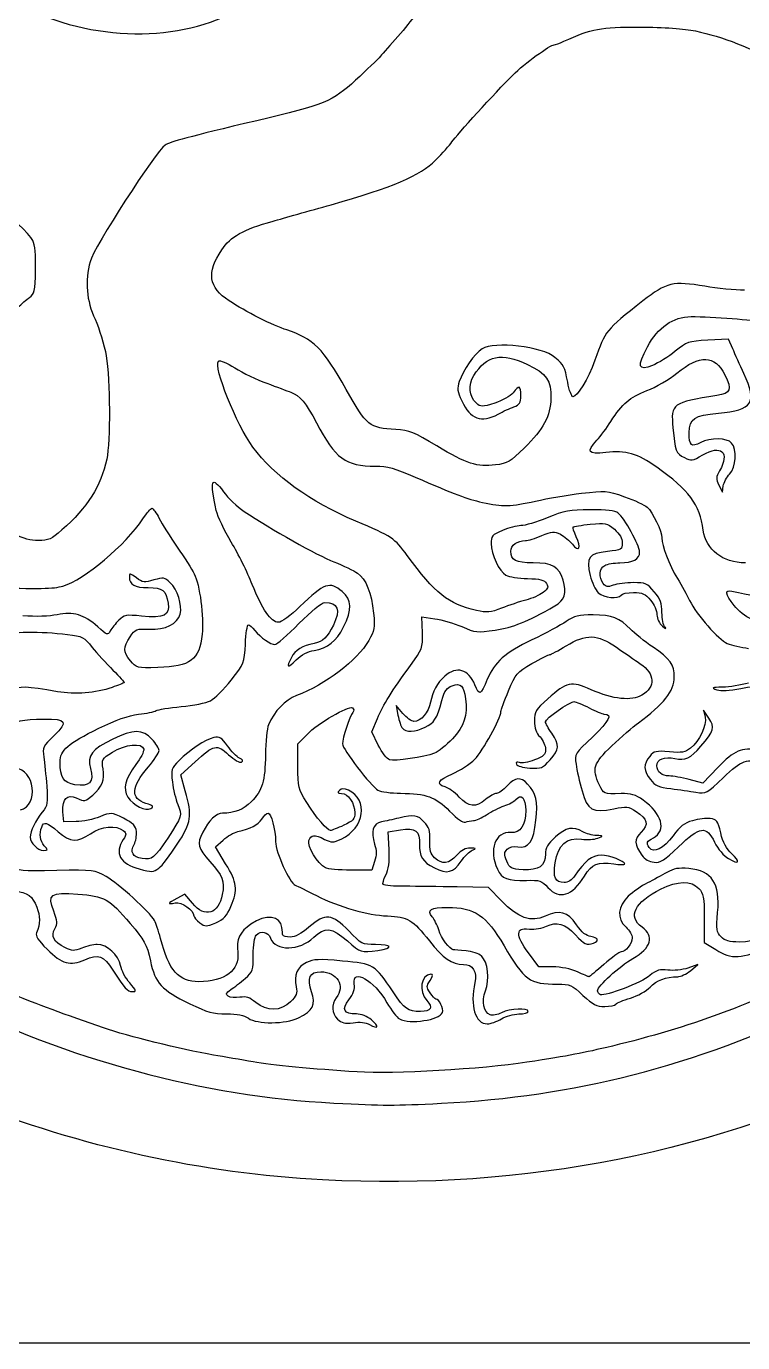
# Model space of a CAD drawing. Extents: x 0 to 813, y 0 to 123.
# Drawn here: x 714.7 to 748.3, y 0.2 to 61.9 of the extents above; entities that cross this region are included whole.
import ezdxf

# ---------------------------------------------------------------- set-up
doc = ezdxf.new("R2010")
doc.units = 0
doc.layers.add('Calque_1', color=7, linetype='CONTINUOUS')

msp = doc.modelspace()

# ---------------------------------------------------------------- linework, layer by layer
at = {"layer": 'Calque_1', "color": 7}
for p, q in [((747.688247, 47.261598), (746.716979, 47.210885)), ((747.88171, 46.811256), (747.688247, 47.261598)), ((747.230736, 40.411633), (747.393889, 40.079248)), ((747.393889, 40.079248), (747.439637, 40.37029)), ((733.310069, 33.483969), (733.289184, 34.225355)), ((733.289184, 34.225355), (733.889471, 34.142673)), ((732.395076, 29.698223), (732.075911, 30.075805)), ((732.075911, 30.075805), (732.16244, 29.610579)), ((746.764703, 29.471596), (746.515557, 29.843116)), ((746.515557, 29.843116), (746.585548, 29.523412)), ((730.932685, 28.832264), (731.194503, 29.454033)), ((727.458981, 28.2634), (727.895551, 28.715396)), ((731.236949, 28.209941), (730.932685, 28.832264)), ((727.458981, 27.223806), (727.458981, 28.2634)), ((721.962675, 26.81751), (722.632417, 27.426052)), ((722.173806, 26.062346), (721.962675, 26.81751)), ((746.475848, 26.429991), (745.839748, 26.595356)), ((747.181404, 27.163108), (746.475848, 26.429991)), ((716.465946, 24.60878), (716.431232, 25.084477)), ((717.047493, 24.619815), (716.465946, 24.60878)), ((731.703829, 24.135349), (732.274906, 24.232363)), ((731.742973, 23.310733), (731.703829, 24.135349)), ((723.589856, 23.431927), (723.952568, 23.756593)), ((724.069972, 22.642038), (723.589856, 23.431927)), ((730.93054, 22.340594), (729.943327, 22.340594)), ((731.065047, 22.747942), (730.93054, 22.340594)), ((722.154502, 21.207776), (721.781884, 21.0154)), ((722.508944, 20.785544), (722.154502, 21.207776)), ((736.41948, 21.526448), (734.933947, 21.55511)), ((737.027472, 20.899717), (736.41948, 21.526448)), ((746.544682, 20.083299), (746.547504, 18.953859)), ((746.547504, 18.953859), (747.087142, 18.611555)), ((738.774286, 17.804642), (738.2859, 18.457281)), ((739.42636, 17.80182), (738.774286, 17.804642)), ((746.243156, 17.907097), (745.777941, 17.747797)), ((745.894245, 17.623774), (746.243156, 17.907097)), ((650.270921, 0.16625), (813.270793, 0.16625))]:
    msp.add_line(p, q, dxfattribs=at)
for points in [[(714.754296, 62.773838), (718.114744, 61.145435), (722.354738, 61.209951), (724.985952, 62.929283)], [(732.925569, 62.413279), (732.829614, 62.269563), (732.481859, 61.844232), (732.15276, 61.467945)], [(739.945311, 61.238758), (741.297353, 61.844635), (741.651316, 61.910873), (743.510568, 61.905728)], [(743.510568, 61.905728), (744.647302, 61.902539), (745.615691, 61.836586), (746.131594, 61.727135)], [(732.15276, 61.467945), (731.823689, 61.091652), (731.456856, 60.672352), (731.338069, 60.536391)], [(739.503802, 61.074496), (739.545204, 61.074496), (739.743691, 61.148421), (739.945311, 61.238758)], [(746.131594, 61.727135), (748.701791, 61.181831), (751.529573, 59.601671), (754.095566, 57.276073)], [(737.550824, 59.654015), (738.09938, 60.199889), (739.30207, 61.074496), (739.503802, 61.074496)], [(731.338069, 60.536391), (731.219366, 60.400431), (730.693163, 59.894356), (730.168399, 59.411914)], [(730.168399, 59.411914), (729.080094, 58.411379), (728.734259, 58.269678), (725.539277, 57.513526)], [(734.69499, 56.514293), (734.917522, 56.845543), (736.718749, 58.825981), (737.550824, 59.654015)], [(725.539277, 57.513526), (722.28407, 56.743133), (721.468589, 56.526095), (721.222717, 56.365344)], [(721.222717, 56.365344), (720.794896, 56.085634), (717.884705, 51.567527), (717.700442, 50.896739)], [(733.924382, 55.657153), (734.249586, 55.981731), (734.596381, 56.367489), (734.69499, 56.514293)], [(729.02904, 53.573007), (731.89543, 54.384142), (733.209033, 54.943275), (733.924382, 55.657153)], [(715.017807, 51.887824), (714.845736, 52.224289), (713.881834, 53.129418), (713.591258, 53.227276)], [(726.295576, 52.800754), (726.775382, 52.936006), (728.00542, 53.283348), (729.02904, 53.573007)], [(723.888418, 51.453032), (724.309155, 52.082272), (724.878821, 52.401381), (726.295576, 52.800754)], [(715.14238, 50.499864), (715.157056, 51.201784), (715.111844, 51.703877), (715.017807, 51.887824)], [(724.237894, 49.056351), (723.261942, 49.702724), (723.164603, 50.370575), (723.888418, 51.453032)], [(717.700442, 50.896739), (717.454006, 49.999992), (717.536443, 49.058287), (717.936916, 48.195234)], [(714.862359, 49.223248), (715.09381, 49.382345), (715.12175, 49.509724), (715.14238, 50.499864)], [(746.579198, 49.740965), (745.099846, 50.001225), (744.759457, 49.921751), (743.668217, 49.059664)], [(748.440087, 49.559064), (747.984665, 49.559064), (747.14734, 49.641005), (746.579198, 49.740965)], [(714.314453, 48.740386), (714.474388, 48.908678), (714.720994, 49.126051), (714.862359, 49.223248)], [(726.935515, 47.693195), (726.314711, 47.889791), (724.984203, 48.562072), (724.237894, 49.056351)], [(743.668217, 49.059664), (741.876755, 47.644421), (741.921318, 47.699135), (741.405472, 46.270512)], [(717.936916, 48.195234), (718.138056, 47.761797), (718.372865, 46.988345), (718.458378, 46.476543)], [(743.878783, 46.903859), (744.365588, 47.821013), (745.075998, 48.312401), (745.924894, 48.31883)], [(745.924894, 48.31883), (746.936463, 48.326563), (748.949046, 48.168753), (749.237139, 48.059206)], [(729.731858, 44.90625), (728.658567, 46.815783), (728.170576, 47.302116), (726.935515, 47.693195)], [(739.529682, 46.406662), (738.961907, 46.908439), (736.676669, 47.176739), (736.113805, 46.807948)], [(746.716979, 47.210885), (745.786662, 47.162064), (745.722343, 47.14009), (745.180759, 46.692745)], [(718.458378, 46.476543), (718.64885, 45.335908), (718.665416, 42.46312), (718.4866, 41.629156)], [(736.113805, 46.807948), (735.760576, 46.576512), (735.222209, 45.808072), (735.041163, 45.276672)], [(735.72575, 45.559439), (736.309188, 46.503509), (737.026992, 46.651953), (738.238741, 46.078686)], [(740.131634, 45.238637), (739.982564, 45.996497), (739.973505, 46.014506), (739.529682, 46.406662)], [(744.118023, 46.031287), (743.435242, 45.764076), (743.380153, 45.964448), (743.878783, 46.903859)], [(745.180759, 46.692745), (744.869834, 46.435954), (744.391835, 46.138446), (744.118023, 46.031287)], [(745.254616, 45.661957), (746.339083, 46.551803), (747.041732, 46.528221), (747.511293, 45.585889)], [(748.409776, 45.643781), (748.225513, 46.038156), (747.98808, 46.563473), (747.88171, 46.811256)], [(725.348947, 42.195376), (724.5815, 43.23425), (723.481793, 45.977089), (723.732208, 46.227516)], [(723.732208, 46.227516), (723.793027, 46.288301), (724.11397, 46.157443), (724.507783, 45.911116)], [(724.507783, 45.911116), (724.877466, 45.679878), (725.54907, 45.354941), (725.99992, 45.189026)], [(738.238741, 46.078686), (739.136857, 45.653814), (739.369069, 45.321249), (739.347254, 44.491736)], [(741.405472, 46.270512), (741.080775, 45.37144), (740.589144, 44.557886), (740.370309, 44.557886)], [(725.99992, 45.189026), (726.45077, 45.02309), (726.958121, 44.834969), (727.127709, 44.771204)], [(735.041163, 45.276672), (734.929686, 44.949357), (734.946901, 44.81139), (735.153601, 44.371577)], [(735.845384, 44.256366), (735.496331, 44.572263), (735.44714, 45.108651), (735.72575, 45.559439)], [(737.927309, 44.61301), (737.927309, 45.096626), (737.862708, 45.119977), (737.566262, 44.743095)], [(740.370309, 44.557886), (740.31282, 44.557886), (740.20535, 44.864041), (740.131634, 45.238637)], [(743.849573, 44.844506), (744.270987, 45.005587), (744.903165, 45.373573), (745.254616, 45.661957)], [(747.511293, 45.585889), (747.859132, 44.887923), (747.792161, 44.716032), (747.133708, 44.61465)], [(747.214734, 43.789494), (748.815583, 43.927636), (749.04503, 44.284122), (748.409776, 45.643781)], [(727.127709, 44.771204), (727.560242, 44.608599), (727.840658, 44.275215), (728.334858, 43.336392)], [(732.067896, 43.017786), (730.805121, 43.094265), (730.704847, 43.17511), (729.731858, 44.90625)], [(737.566262, 44.743095), (737.442395, 44.585615), (737.065656, 44.37486), (736.704722, 44.261333)], [(737.607608, 44.087701), (737.874251, 44.183928), (737.927309, 44.271267), (737.927309, 44.61301)], [(739.347254, 44.491736), (739.32524, 43.656308), (738.99267, 43.036026), (738.093792, 42.15348)], [(742.158441, 43.394259), (742.701832, 44.245305), (743.039906, 44.534987), (743.849573, 44.844506)], [(747.133708, 44.61465), (745.037587, 44.291886), (744.967991, 44.241033), (745.074361, 43.103767)], [(735.153601, 44.371577), (735.565137, 43.496079), (736.072008, 43.309392), (736.864573, 43.741536)], [(736.704722, 44.261333), (736.101839, 44.071708), (736.049854, 44.07144), (735.845384, 44.256366)], [(736.864573, 43.741536), (737.09718, 43.868381), (737.431698, 44.024193), (737.607608, 44.087701)], [(728.334858, 43.336392), (729.223096, 41.648901), (729.694802, 41.302653), (731.106929, 41.301304)], [(741.504701, 42.522234), (741.680441, 42.71416), (741.97463, 43.106361), (742.158441, 43.394259)], [(745.8367, 42.875026), (745.8367, 43.535011), (746.071734, 43.690877), (747.214734, 43.789494)], [(733.987233, 42.250494), (732.920348, 42.890444), (732.697675, 42.979635), (732.067896, 43.017786)], [(745.074361, 43.103767), (745.176469, 42.011895), (745.216234, 41.908268), (745.613998, 41.702579)], [(746.377437, 42.405942), (745.936465, 42.175959), (745.8367, 42.26187), (745.8367, 42.875026)], [(747.829358, 42.387739), (747.626835, 42.631785), (746.829981, 42.641947), (746.377437, 42.405942)], [(730.175934, 38.724373), (728.038073, 39.62662), (726.350045, 40.840252), (725.348947, 42.195376)], [(736.737234, 41.357526), (735.877614, 41.250123), (735.391994, 41.407883), (733.987233, 42.250494)], [(738.093792, 42.15348), (737.430626, 41.502376), (737.305094, 41.428471), (736.737234, 41.357526)], [(741.916464, 41.942355), (741.068555, 41.851545), (740.990634, 41.960813), (741.504701, 42.522234)], [(744.310385, 41.252788), (743.403831, 41.891166), (742.871391, 42.044618), (741.916464, 41.942355)], [(746.475002, 41.829356), (747.336824, 42.334415), (747.75598, 41.942457), (747.26655, 41.089626)], [(747.737297, 40.93198), (748.031175, 41.24874), (748.083922, 42.081019), (747.829358, 42.387739)], [(718.4866, 41.629156), (718.212055, 40.349078), (717.593282, 39.372857), (716.379868, 38.305329)], [(745.613998, 41.702579), (745.936663, 41.535712), (745.986785, 41.543245), (746.475002, 41.829356)], [(723.631766, 39.22149), (723.308311, 40.658205), (723.398594, 40.889946), (723.971307, 40.092411)], [(731.106929, 41.301304), (731.656359, 41.301304), (732.017519, 41.200983), (732.969483, 40.786469)], [(732.969483, 40.786469), (734.853119, 39.966263), (735.382314, 39.767872), (736.124643, 39.60301)], [(746.499273, 38.301028), (746.334737, 39.501661), (745.829362, 40.183191), (744.310385, 41.252788)], [(747.26655, 41.089626), (747.091544, 40.784736), (747.087367, 40.704066), (747.230736, 40.411633)], [(747.439637, 40.37029), (747.465037, 40.53022), (747.598952, 40.782873), (747.737297, 40.93198)], [(740.777443, 40.027446), (741.906445, 40.162566), (741.965852, 40.158189), (742.795445, 39.869247)], [(723.971307, 40.092411), (724.174225, 39.809867), (724.610258, 39.398966), (724.939781, 39.179597)], [(736.124643, 39.60301), (737.073417, 39.392302), (737.47152, 39.401667), (738.625498, 39.663645)], [(738.625498, 39.663645), (739.169284, 39.787103), (740.13773, 39.950874), (740.777443, 40.027446)], [(742.795445, 39.869247), (743.265542, 39.705524), (743.746195, 39.484456), (743.863712, 39.378115)], [(715.277423, 37.810887), (714.531877, 37.810887), (713.924619, 38.137153), (712.950755, 39.060494)], [(720.186622, 38.8351), (720.364366, 39.103685), (720.554132, 39.323477), (720.608319, 39.323477)], [(720.608319, 39.323477), (720.662477, 39.323477), (720.815301, 39.111553), (720.947324, 38.852739)], [(724.335656, 37.733208), (724.011524, 38.271759), (723.694758, 38.941622), (723.631766, 39.22149)], [(724.939781, 39.179597), (726.202161, 38.339221), (728.372026, 37.118765), (729.148307, 36.812678)], [(741.195809, 39.257397), (740.218191, 39.250737), (739.967409, 39.204376), (739.17507, 38.879815)], [(742.493947, 39.114082), (742.370587, 39.216354), (741.950415, 39.262477), (741.195809, 39.257397)], [(743.510934, 37.283496), (743.510934, 37.579888), (742.799226, 38.861022), (742.493947, 39.114082)], [(743.863712, 39.378115), (744.127618, 39.13927), (744.557697, 38.243556), (744.557697, 37.932827)], [(716.379868, 38.305329), (715.891031, 37.875254), (715.74769, 37.810887), (715.277423, 37.810887)], [(716.427902, 35.676085), (717.434589, 35.975034), (719.370944, 37.602573), (720.186622, 38.8351)], [(720.947324, 38.852739), (721.079376, 38.593932), (721.459755, 37.986709), (721.792862, 37.503364)], [(732.601268, 37.105453), (731.999429, 37.927832), (731.889757, 38.001111), (730.175934, 38.724373)], [(737.93428, 38.508848), (737.74934, 38.508848), (737.35818, 38.406328), (737.065007, 38.280646)], [(739.17507, 38.879815), (738.677597, 38.676031), (738.119248, 38.508848), (737.93428, 38.508848)], [(740.53603, 37.988501), (740.428334, 38.215399), (740.361786, 38.42281), (740.388287, 38.449316)], [(740.388287, 38.449316), (740.414816, 38.475817), (740.77654, 38.532385), (741.192507, 38.574993)], [(741.192507, 38.574993), (741.900462, 38.647526), (741.973021, 38.632504), (742.323061, 38.337971)], [(742.323061, 38.337971), (742.579093, 38.122548), (742.69678, 37.921211), (742.69678, 37.699663)], [(725.317366, 35.754345), (725.101522, 36.304204), (724.659788, 37.194644), (724.335656, 37.733208)], [(737.065007, 38.280646), (736.585145, 38.074948), (736.532454, 38.013921), (736.53474, 37.669897)], [(737.462432, 37.3072), (737.462432, 37.587881), (737.764326, 37.811009), (738.143181, 37.811009)], [(738.143181, 37.811009), (738.270068, 37.811009), (738.617004, 37.91562), (738.914353, 38.043071)], [(738.914353, 38.043071), (739.404347, 38.25311), (739.486248, 38.258365), (739.786363, 38.103154)], [(739.786363, 38.103154), (739.968538, 38.008968), (740.22234, 37.798534), (740.350808, 37.635173)], [(740.350808, 37.635173), (740.663397, 37.237818), (740.783567, 37.466839), (740.53603, 37.988501)], [(742.69678, 37.699663), (742.69678, 37.390537), (742.66582, 37.372593), (742.000058, 37.297277)], [(744.557697, 37.932827), (744.557697, 37.561058), (744.89292, 36.681047), (745.281992, 36.031135)], [(748.480332, 36.764241), (747.411415, 36.764241), (746.626442, 37.373304), (746.499273, 38.301028)], [(721.792862, 37.503364), (722.125912, 37.020021), (722.485774, 36.456139), (722.59268, 36.250452)], [(735.84242, 34.530175), (734.519306, 34.835582), (733.905106, 35.323809), (732.601268, 37.105453)], [(736.53474, 37.669897), (736.538409, 37.157083), (736.916982, 36.350305), (737.234228, 36.180515)], [(738.506993, 36.764252), (737.686884, 36.764252), (737.462432, 36.881052), (737.462432, 37.3072)], [(742.000058, 37.297277), (741.122742, 37.198027), (740.986965, 37.008171), (741.189205, 36.16508)], [(742.580476, 36.764252), (743.204131, 36.764252), (743.510934, 36.935521), (743.510934, 37.283496)], [(729.148307, 36.812678), (729.593908, 36.636978), (730.096969, 36.397916), (730.265625, 36.281308)], [(739.917004, 35.956171), (739.72735, 36.589195), (739.422353, 36.764252), (738.506993, 36.764252)], [(741.798862, 35.790805), (741.58028, 36.08971), (741.617364, 36.506264), (741.87492, 36.644087)], [(741.87492, 36.644087), (741.998675, 36.710316), (742.316175, 36.764252), (742.580476, 36.764252)], [(719.880694, 36.060282), (719.57056, 36.289557), (719.548292, 36.29195), (719.548292, 36.093356)], [(719.548292, 36.093356), (719.548292, 35.739867), (719.796478, 35.601121), (720.4297, 35.601121)], [(720.696485, 35.959411), (720.257884, 35.828002), (720.182304, 35.837268), (719.880694, 36.060282)], [(721.470395, 35.830977), (721.199772, 36.085245), (721.14663, 36.094287), (720.696485, 35.959411)], [(721.938376, 34.360334), (722.041246, 34.770222), (721.803276, 35.518283), (721.470395, 35.830977)], [(722.59268, 36.250452), (722.854384, 35.746982), (723.054903, 34.224605), (722.966427, 33.411692)], [(729.54243, 35.415899), (728.957581, 35.908018), (728.715322, 35.822361), (727.556404, 34.7131)], [(730.265625, 36.281308), (730.657067, 36.010662), (730.918687, 35.353158), (731.016928, 34.394497)], [(737.234228, 36.180515), (737.37548, 36.104927), (737.832087, 36.035162), (738.249014, 36.025623)], [(738.249014, 36.025623), (738.839762, 36.012161), (739.035878, 35.962069), (739.13649, 35.799625)], [(739.530613, 34.744049), (739.988124, 35.005087), (740.098332, 35.350968), (739.917004, 35.956171)], [(741.189205, 36.16508), (741.265716, 35.846079), (741.436404, 35.48381), (741.568992, 35.360306)], [(743.219342, 35.833799), (742.876301, 35.833799), (742.449976, 35.778622), (742.271781, 35.71088)], [(744.200488, 35.399993), (743.868877, 35.802247), (743.797954, 35.833799), (743.219342, 35.833799)], [(745.281992, 36.031135), (745.480958, 35.698767), (745.739446, 35.233315), (745.856342, 34.997055)], [(712.857678, 35.615452), (715.335138, 35.531367), (715.978407, 35.542605), (716.427902, 35.676085)], [(720.4297, 35.601121), (721.1109, 35.601121), (721.271231, 35.476003), (721.370065, 34.8669)], [(726.544384, 33.972267), (726.202895, 33.972267), (725.77022, 34.6009), (725.317366, 35.754345)], [(729.606382, 33.755089), (730.013262, 34.565157), (729.99503, 35.035088), (729.54243, 35.415899)], [(738.975539, 35.37078), (738.815942, 35.249452), (738.449674, 35.088975), (738.161384, 35.014144)], [(739.13649, 35.799625), (739.242267, 35.628917), (739.213085, 35.551425), (738.975539, 35.37078)], [(741.568992, 35.360306), (741.823669, 35.123017), (742.515875, 35.053206), (742.638896, 35.252269)], [(742.271781, 35.71088), (742.004714, 35.609331), (741.921544, 35.622999), (741.798862, 35.790805)], [(742.638896, 35.252269), (742.678435, 35.316243), (742.938164, 35.368576), (743.216577, 35.368576)], [(743.216577, 35.368576), (743.639092, 35.368576), (743.77278, 35.309512), (744.024099, 35.010836)], [(744.557697, 34.434815), (744.557697, 34.856909), (744.48415, 35.055851), (744.200488, 35.399993)], [(747.946198, 34.768289), (747.514172, 35.313734), (747.48389, 35.510864), (747.844231, 35.431401)], [(747.844231, 35.431401), (749.505024, 35.065108), (750.316921, 35.110114), (750.884188, 35.599524)], [(721.370065, 34.8669), (721.462295, 34.298671), (721.173441, 34.158463), (720.123772, 34.26387)], [(727.556404, 34.7131), (727.121133, 34.296481), (726.678298, 33.972267), (726.544384, 33.972267)], [(727.512857, 33.914389), (728.08241, 34.489123), (728.588434, 34.90327), (728.721672, 34.90327)], [(728.721672, 34.90327), (729.345721, 34.90327), (729.475487, 34.564598), (729.127366, 33.844937)], [(737.028629, 34.637662), (736.494608, 34.426518), (736.349489, 34.413126), (735.84242, 34.530175)], [(736.733735, 33.611299), (737.57978, 33.73583), (738.214752, 33.993309), (739.530613, 34.744049)], [(738.161384, 35.014144), (737.873094, 34.939313), (737.36326, 34.769968), (737.028629, 34.637662)], [(744.024099, 35.010836), (744.189735, 34.814012), (744.325061, 34.507741), (744.325061, 34.330636)], [(745.856342, 34.997055), (746.187445, 34.327923), (747.222298, 33.150902), (747.625198, 32.985119)], [(750.024849, 33.809176), (749.044945, 33.898932), (748.398233, 34.197548), (747.946198, 34.768289)], [(716.155558, 34.328364), (715.797587, 34.251596), (715.151468, 34.230117), (714.550983, 34.275447)], [(718.062787, 33.760612), (717.423554, 34.338112), (716.911631, 34.490517), (716.155558, 34.328364)], [(719.050565, 34.067088), (718.89825, 33.914807), (718.717458, 33.689943), (718.648709, 33.567134)], [(720.123772, 34.26387), (719.38545, 34.338021), (719.307303, 34.323851), (719.050565, 34.067088)], [(720.484818, 33.648163), (721.22108, 33.608835), (721.823822, 33.903918), (721.938376, 34.360334)], [(731.016928, 34.394497), (731.087032, 33.710004), (731.065132, 33.588377), (730.786522, 33.112923)], [(733.889471, 34.142673), (734.219558, 34.097263), (734.791284, 33.929431), (735.160007, 33.769499)], [(740.066864, 34.013689), (739.818, 33.844378), (739.090996, 33.455061), (738.451254, 33.14828)], [(741.323091, 34.321816), (740.645363, 34.321816), (740.448287, 34.273229), (740.066864, 34.013689)], [(743.084243, 33.64713), (742.577795, 34.179966), (742.207717, 34.321816), (741.323091, 34.321816)], [(744.325061, 34.330636), (744.325061, 34.138995), (744.431148, 33.920499), (744.586907, 33.790445)], [(744.70321, 33.737529), (744.623257, 33.828602), (744.557697, 34.142306), (744.557697, 34.434815)], [(713.601814, 33.384144), (713.906698, 33.546583), (715.400246, 33.5563), (716.637368, 33.403984)], [(716.637368, 33.403984), (717.344758, 33.316874), (717.415228, 33.280236), (717.800434, 32.79875)], [(718.648709, 33.567134), (718.530853, 33.356503), (718.497946, 33.367462), (718.062787, 33.760612)], [(719.58357, 33.286566), (719.839517, 33.664433), (719.878944, 33.680537), (720.484818, 33.648163)], [(722.966427, 33.411692), (722.834516, 32.200216), (722.43249, 31.899187), (720.885038, 31.851754)], [(724.997128, 32.954723), (725.020553, 33.450531), (725.082952, 33.85596), (725.135474, 33.85596)], [(725.135474, 33.85596), (725.188052, 33.85596), (725.326454, 33.736507), (725.44304, 33.590276)], [(725.44304, 33.590276), (725.705168, 33.26149), (726.179668, 32.92551), (726.381767, 32.92551)], [(726.381767, 32.92551), (726.465023, 32.92551), (726.973926, 33.370592), (727.512857, 33.914389)], [(728.223944, 32.655966), (728.863093, 32.75561), (729.264978, 33.075416), (729.606382, 33.755089)], [(729.127366, 33.844937), (728.844974, 33.261174), (728.639347, 33.063176), (728.231085, 32.983386)], [(732.750055, 31.951039), (733.312863, 32.718244), (733.33005, 32.764697), (733.310069, 33.483969)], [(735.160007, 33.769499), (735.798083, 33.492794), (735.874114, 33.484754), (736.733735, 33.611299)], [(740.056393, 32.867711), (741.007031, 33.44095), (741.515341, 33.426822), (742.419468, 32.801014)], [(744.151946, 32.79991), (743.745941, 33.075238), (743.265316, 33.456613), (743.084243, 33.64713)], [(744.586907, 33.790445), (744.730868, 33.670284), (744.783192, 33.646472), (744.70321, 33.737529)], [(717.800434, 32.79875), (718.025957, 32.516813), (718.46645, 32.036022), (718.779378, 31.730494)], [(719.596834, 32.169804), (719.248064, 32.604508), (719.246145, 32.788223), (719.58357, 33.286566)], [(724.331253, 31.264147), (724.946554, 32.043462), (724.954908, 32.064744), (724.997128, 32.954723)], [(728.231085, 32.983386), (727.664044, 32.872566), (727.336864, 32.671883), (727.157342, 32.324685)], [(730.786522, 33.112923), (730.229698, 32.162867), (728.784664, 31.06373), (727.392687, 30.532133)], [(738.451254, 33.14828), (737.180831, 32.539069), (736.693095, 32.107811), (736.357194, 31.2973)], [(739.289116, 32.460913), (739.339916, 32.461032), (739.685328, 32.643971), (740.056393, 32.867711)], [(742.419468, 32.801014), (742.795953, 32.540424), (743.298336, 32.194465), (743.536222, 32.032068)], [(745.139724, 31.40258), (745.139724, 31.975497), (744.929609, 32.272564), (744.151946, 32.79991)], [(747.625198, 32.985119), (747.82535, 32.902758), (748.276144, 32.796868), (748.626748, 32.749751)], [(720.885038, 31.851754), (719.889104, 31.821228), (719.87344, 31.825112), (719.596834, 32.169804)], [(727.157342, 32.324685), (726.901818, 31.830587), (726.959363, 31.800688), (727.38058, 32.208928)], [(727.38058, 32.208928), (727.627637, 32.448394), (727.933876, 32.61074), (728.223944, 32.655966)], [(738.453484, 32.033172), (738.862311, 32.268311), (739.238316, 32.460747), (739.289116, 32.460913)], [(718.779378, 31.730494), (719.092306, 31.424969), (719.328046, 31.159683), (719.303041, 31.140695)], [(731.194503, 29.454033), (731.478983, 30.128733), (731.850105, 30.724231), (732.750055, 31.951039)], [(735.775675, 31.031063), (735.476548, 31.778579), (734.921162, 31.938416), (734.355194, 31.439512)], [(737.353805, 30.756006), (737.691964, 31.561573), (737.748408, 31.627638), (738.453484, 32.033172)], [(743.536222, 32.032068), (744.239322, 31.552053), (744.273442, 30.94124), (743.618348, 30.55426)], [(716.166056, 30.717912), (714.682076, 30.976233), (714.440522, 30.984132), (713.93255, 30.790121)], [(718.734194, 30.920759), (717.959409, 30.646335), (717.008885, 30.57121), (716.166056, 30.717912)], [(719.303041, 31.140695), (719.277923, 31.121701), (719.022089, 31.022717), (718.734194, 30.920759)], [(723.358349, 30.294008), (723.550514, 30.393382), (723.988438, 30.830002), (724.331253, 31.264147)], [(734.355194, 31.439512), (734.009754, 31.134997), (733.774606, 30.704015), (733.689855, 30.220774)], [(734.22619, 30.307868), (734.355138, 30.761786), (734.45956, 30.91251), (734.70577, 30.99909)], [(734.70577, 30.99909), (735.108784, 31.14083), (735.251842, 31.002222), (735.334138, 30.388344)], [(736.357194, 31.2973), (736.04356, 30.540496), (735.982967, 30.512939), (735.775675, 31.031063)], [(741.235461, 30.810023), (740.288521, 31.227202), (740.100025, 31.187126), (739.196519, 30.377871)], [(743.452994, 29.260559), (744.618882, 30.102506), (745.139724, 30.763993), (745.139724, 31.40258)], [(747.406307, 30.930665), (746.8954, 30.91932), (746.862606, 30.904672), (747.135656, 30.809947)], [(748.625055, 31.116974), (748.274648, 31.021775), (747.726206, 30.937819), (747.406307, 30.930665)], [(748.269512, 30.872787), (749.143582, 31.053688), (749.491506, 31.02364), (749.820069, 30.739392)], [(721.980878, 30.016748), (722.546452, 30.069791), (723.16624, 30.194649), (723.358349, 30.294008)], [(727.392687, 30.532133), (726.863154, 30.329913), (726.360403, 29.80584), (726.085772, 29.168977)], [(733.434642, 29.045584), (733.86822, 29.252343), (733.974589, 29.421846), (734.22619, 30.307868)], [(735.334138, 30.388344), (735.440762, 29.593606), (735.281786, 29.108889), (734.716777, 28.504841)], [(736.997161, 29.784764), (736.997161, 29.852023), (737.157745, 30.288903), (737.353805, 30.756006)], [(739.196519, 30.377871), (738.63532, 29.875247), (738.572525, 29.772112), (738.572525, 29.343792)], [(743.618348, 30.55426), (743.124488, 30.262538), (742.269947, 30.354243), (741.235461, 30.810023)], [(747.135656, 30.809947), (747.346617, 30.736778), (747.711022, 30.757186), (748.269512, 30.872787)], [(718.111894, 28.9981), (718.912304, 29.389328), (719.511519, 29.60076), (719.972783, 29.65515)], [(719.972783, 29.65515), (720.347038, 29.699273), (720.720728, 29.776873), (720.802911, 29.827678)], [(720.802911, 29.827678), (720.885151, 29.878484), (721.415277, 29.963693), (721.980878, 30.016748)], [(727.895551, 28.715396), (728.393165, 29.231222), (729.833881, 30.073477), (730.021023, 29.957834)], [(730.040214, 29.745617), (729.901586, 29.568161), (729.552929, 28.516584), (729.552929, 28.276077)], [(730.021023, 29.957834), (730.097674, 29.91046), (730.105153, 29.828661), (730.040214, 29.745617)], [(732.914308, 29.32009), (732.804129, 29.32009), (732.570534, 29.490299), (732.395076, 29.698223)], [(733.689855, 30.220774), (733.60722, 29.749723), (733.237058, 29.32009), (732.914308, 29.32009)], [(735.769043, 27.549033), (736.151934, 27.931935), (736.997161, 29.47065), (736.997161, 29.784764)], [(739.090685, 29.303002), (739.090685, 29.453438), (740.211531, 30.25054), (740.422972, 30.25054)], [(740.422972, 30.25054), (740.515371, 30.25054), (740.837105, 30.119443), (741.137897, 29.959499)], [(741.137897, 29.959499), (741.43869, 29.799569), (741.751956, 29.669007), (741.834619, 29.669007)], [(741.834619, 29.669007), (742.255695, 29.669007), (742.094207, 29.34321), (741.304916, 28.602408)], [(713.784835, 29.012449), (714.136258, 29.338133), (714.541331, 29.436578), (715.521715, 29.434128)], [(715.521715, 29.434128), (716.613943, 29.431249), (716.687942, 29.317082), (716.018934, 28.666836)], [(726.085772, 29.168977), (726.008613, 28.990043), (725.941783, 28.362067), (725.936928, 27.773301)], [(732.16244, 29.610579), (732.209966, 29.35468), (732.3031, 29.079806), (732.369168, 28.999833)], [(732.369168, 28.999833), (732.534522, 28.799743), (732.95763, 28.81811), (733.434642, 29.045584)], [(738.572525, 29.343792), (738.572525, 29.011822), (738.65087, 28.784311), (738.831605, 28.591935)], [(739.381713, 28.763362), (739.221778, 28.998727), (739.090685, 29.241627), (739.090685, 29.303002)], [(742.202298, 28.172459), (742.634098, 28.586036), (743.197075, 29.075771), (743.452994, 29.260559)], [(746.585548, 29.523412), (746.670158, 29.134783), (746.322065, 28.397884), (745.895966, 28.062692)], [(746.382715, 28.156398), (746.9981, 28.872585), (747.048844, 29.04798), (746.764703, 29.471596)], [(716.018934, 28.666836), (715.48432, 28.147203), (715.460501, 28.097498), (715.528883, 27.644334)], [(716.291222, 27.413908), (716.291222, 27.967021), (716.661949, 28.289412), (718.111894, 28.9981)], [(718.773903, 28.496495), (717.777997, 28.011336), (717.562605, 27.727276), (717.726576, 27.112943)], [(720.606682, 28.493193), (720.167685, 28.963156), (719.73343, 28.963906), (718.773903, 28.496495)], [(720.944022, 27.953003), (720.944022, 28.051301), (720.792271, 28.294512), (720.606682, 28.493193)], [(723.518199, 28.565414), (723.107566, 28.465618), (722.369752, 27.978841), (721.888818, 27.489992)], [(724.15763, 28.171847), (723.871711, 28.572633), (723.780045, 28.629041), (723.518199, 28.565414)], [(734.716777, 28.504841), (734.430745, 28.199025), (734.054627, 27.894225), (733.881145, 27.827951)], [(738.831605, 28.591935), (738.974071, 28.440257), (739.090685, 28.180234), (739.090685, 28.013709)], [(739.306755, 27.515409), (739.748602, 28.018654), (739.759834, 28.206893), (739.381713, 28.763362)], [(741.304916, 28.602408), (740.46189, 27.811192), (740.456838, 27.803273), (740.524939, 27.312562)], [(718.315828, 27.095863), (718.244792, 27.53979), (718.259016, 27.565896), (718.749632, 27.876383)], [(718.749632, 27.876383), (719.349636, 28.256079), (720.156481, 28.335321), (720.220292, 28.020801)], [(720.220292, 28.020801), (720.24174, 27.914198), (720.077882, 27.588928), (719.855943, 27.298157)], [(720.437462, 27.180197), (720.716212, 27.506968), (720.944022, 27.854719), (720.944022, 27.953003)], [(722.632417, 27.426052), (723.530278, 28.242004), (723.644804, 28.26568), (724.210547, 27.754576)], [(724.717108, 27.601888), (724.593071, 27.658033), (724.3413, 27.91439), (724.15763, 28.171847)], [(729.552929, 28.276077), (729.552929, 28.032167), (730.893343, 26.280218), (731.220919, 26.096021)], [(731.759512, 27.518167), (731.639595, 27.556224), (731.40442, 27.867642), (731.236949, 28.209941)], [(733.881145, 27.827951), (733.399082, 27.643767), (732.004876, 27.440296), (731.759512, 27.518167)], [(739.090685, 28.013709), (739.090685, 27.762438), (739.002801, 27.677185), (738.571989, 27.512655)], [(741.613046, 26.357858), (741.258434, 27.10155), (741.337315, 27.344033), (742.202298, 28.172459)], [(744.906552, 27.892918), (744.277281, 27.949981), (744.191288, 27.929717), (743.981596, 27.677944)], [(745.895966, 28.062692), (745.64953, 27.868861), (745.485164, 27.84045), (744.906552, 27.892918)], [(745.158463, 27.583684), (745.648034, 27.473271), (745.894866, 27.588595), (746.382715, 28.156398)], [(749.092472, 27.982213), (748.312635, 28.11396), (747.944843, 27.956446), (747.181404, 27.163108)], [(715.528883, 27.644334), (715.568451, 27.382324), (715.630314, 26.772406), (715.666692, 26.288894)], [(716.994576, 26.352817), (716.455983, 26.443797), (716.291222, 26.692429), (716.291222, 27.413908)], [(719.855943, 27.298157), (719.348676, 26.63362), (719.230651, 26.151867), (719.481095, 25.769639)], [(721.888818, 27.489992), (721.515494, 27.110497), (721.499492, 27.060092), (721.568016, 26.47686)], [(724.210547, 27.754576), (724.473663, 27.516877), (724.733561, 27.370539), (724.80914, 27.417233)], [(724.80914, 27.417233), (724.898464, 27.472449), (724.867955, 27.533638), (724.717108, 27.601888)], [(725.936928, 27.773301), (725.926768, 26.528876), (725.792544, 26.079711), (725.271618, 25.546943)], [(727.881778, 25.512834), (727.477608, 26.154864), (727.458981, 26.22908), (727.458981, 27.223806)], [(734.71514, 26.861116), (735.059226, 27.003737), (735.533274, 27.313279), (735.769043, 27.549033)], [(737.864232, 27.386425), (737.743215, 27.432859), (737.692895, 27.406999), (737.723657, 27.313665)], [(737.723657, 27.313665), (737.751315, 27.229625), (738.018664, 27.153394), (738.356456, 27.133419)], [(738.571989, 27.512655), (738.286493, 27.403635), (737.967977, 27.346623), (737.864232, 27.386425)], [(738.356456, 27.133419), (738.900214, 27.101276), (738.966508, 27.127887), (739.306755, 27.515409)], [(740.524939, 27.312562), (740.562615, 27.041087), (740.688486, 26.479936), (740.804395, 26.065162)], [(743.981596, 27.677944), (743.675188, 27.310028), (743.685037, 27.008168), (744.017975, 26.592049)], [(744.323904, 27.245238), (744.323904, 27.545982), (744.681987, 27.691143), (745.158463, 27.583684)], [(744.903786, 26.760722), (744.554649, 26.760722), (744.323904, 26.95335), (744.323904, 27.245238)], [(747.441048, 26.687959), (748.289578, 27.507132), (748.612468, 27.619575), (749.262256, 27.323512)], [(714.429233, 25.172683), (715.318035, 25.35044), (715.104732, 27.109653), (714.194396, 27.109653)], [(717.726576, 27.112943), (717.899522, 26.465043), (717.680066, 26.236991), (716.994576, 26.352817)], [(717.829107, 25.859487), (718.268697, 26.249925), (718.398491, 26.578739), (718.315828, 27.095863)], [(720.327226, 25.473636), (719.589779, 25.717033), (719.622714, 26.225151), (720.437462, 27.180197)], [(734.370632, 26.250371), (733.919471, 26.363598), (734.043056, 26.582569), (734.71514, 26.861116)], [(738.248421, 26.383215), (737.919802, 26.734043), (737.687646, 26.712524), (737.288188, 26.295571)], [(744.017975, 26.592049), (744.245107, 26.30819), (744.410941, 26.234394), (744.977107, 26.165958)], [(745.839748, 26.595356), (745.489933, 26.686274), (745.06897, 26.760722), (744.903786, 26.760722)], [(746.15228, 26.000042), (746.637025, 25.917789), (746.651786, 25.925993), (747.441048, 26.687959)], [(715.666692, 26.288894), (715.727398, 25.48302), (715.710014, 25.381129), (715.45559, 25.067402)], [(721.568016, 26.47686), (721.607696, 26.139277), (721.722194, 25.66608), (721.822665, 25.425692)], [(721.797857, 23.554866), (722.467909, 24.597641), (722.507957, 24.865162), (722.173806, 26.062346)], [(729.410294, 26.083343), (729.305928, 25.979), (729.330622, 25.94664), (729.516127, 25.94664)], [(729.834163, 26.08831), (729.618122, 26.186715), (729.512684, 26.185719), (729.410294, 26.083343)], [(729.494622, 23.80242), (730.594498, 24.324351), (730.79163, 25.652043), (729.834163, 26.08831)], [(729.516127, 25.94664), (729.819657, 25.94664), (730.134589, 25.481829), (730.134589, 25.033276)], [(731.220919, 26.096021), (731.359123, 26.018316), (731.838618, 25.952581), (732.28642, 25.949948)], [(732.28642, 25.949948), (733.487925, 25.942836), (733.940045, 25.777809), (734.587745, 25.109343)], [(735.035942, 25.772467), (734.824642, 25.996492), (734.525233, 26.211559), (734.370632, 26.250371)], [(736.788796, 25.946652), (736.698062, 25.946652), (736.46791, 25.81609), (736.277833, 25.65616)], [(737.288188, 26.295571), (737.104321, 26.103649), (736.879531, 25.946652), (736.788796, 25.946652)], [(737.694391, 25.655048), (737.945117, 25.957142), (738.16017, 25.721622), (738.16017, 25.145725)], [(738.642545, 24.681063), (738.737343, 25.568113), (738.646778, 25.958048), (738.248421, 26.383215)], [(740.804395, 26.065162), (741.061641, 25.14461), (741.298764, 25.011028), (742.300963, 25.221253)], [(742.63884, 25.933974), (741.813904, 25.911566), (741.829088, 25.904857), (741.613046, 26.357858)], [(743.680098, 25.626394), (743.313294, 25.884216), (743.1027, 25.946587), (742.63884, 25.933974)], [(744.977107, 26.165958), (745.353563, 26.120444), (745.882617, 26.045808), (746.15228, 26.000042)], [(716.431232, 25.084477), (716.386952, 25.6885), (716.620152, 25.929786), (717.056298, 25.731054)], [(717.056298, 25.731054), (717.450788, 25.551315), (717.489594, 25.557922), (717.829107, 25.859487)], [(719.481095, 25.769639), (719.733628, 25.384245), (720.31351, 25.093121), (720.557067, 25.229449)], [(720.557067, 25.229449), (720.710794, 25.315467), (720.667557, 25.361337), (720.327226, 25.473636)], [(721.822665, 25.425692), (722.037662, 24.911108), (722.023494, 24.864349), (721.348616, 23.849216)], [(725.271618, 25.546943), (724.913929, 25.181146), (724.492176, 25.016123), (723.915625, 25.016123)], [(728.994129, 24.202044), (728.837072, 24.202044), (728.332685, 24.796619), (727.881778, 25.512834)], [(736.277833, 25.65616), (735.807425, 25.260349), (735.491195, 25.289833), (735.035942, 25.772467)], [(736.325162, 24.943981), (736.549274, 25.096076), (736.919014, 25.28175), (737.146485, 25.356841)], [(737.146485, 25.356841), (737.374012, 25.431912), (737.620646, 25.566171), (737.694391, 25.655048)], [(742.300963, 25.221253), (742.896198, 25.346102), (742.976998, 25.336244), (743.344395, 25.098881)], [(744.154147, 23.854789), (744.782684, 24.191162), (744.564893, 25.004591), (743.680098, 25.626394)], [(715.45559, 25.067402), (715.139642, 24.677868), (714.896085, 24.163636), (714.896085, 23.885597)], [(718.162609, 24.845262), (717.86907, 24.727714), (717.367392, 24.625984), (717.047493, 24.619815)], [(719.267792, 24.775808), (718.696461, 25.058927), (718.69632, 25.058992), (718.162609, 24.845262)], [(719.87742, 24.153488), (719.846037, 24.427957), (719.730664, 24.546429), (719.267792, 24.775808)], [(723.915625, 25.016123), (723.626516, 25.016123), (723.271791, 24.67121), (722.993464, 24.120397)], [(724.636082, 24.150714), (725.248193, 24.284397), (725.586408, 24.45964), (725.768272, 24.737205)], [(725.768272, 24.737205), (725.868856, 24.89068), (725.999836, 25.016123), (726.0593, 25.016123)], [(726.0593, 25.016123), (726.204644, 25.016123), (726.408098, 24.253871), (726.416509, 23.678322)], [(730.134589, 25.033276), (730.134589, 24.744156), (730.055764, 24.655908), (729.612026, 24.447335)], [(732.199383, 24.785234), (731.926559, 24.72227), (731.56015, 24.642819), (731.385228, 24.608845)], [(733.398828, 24.599472), (733.088157, 24.930223), (732.932258, 24.954355), (732.199383, 24.785234)], [(734.587745, 25.109343), (734.950683, 24.734772), (735.211315, 24.554751), (735.326377, 24.598919)], [(735.711131, 24.667271), (735.824923, 24.667271), (736.100992, 24.791883), (736.325162, 24.943981)], [(738.16017, 25.145725), (738.16017, 24.445627), (737.910234, 24.074164), (737.461783, 24.108338)], [(743.344395, 25.098881), (743.887475, 24.747992), (743.948605, 24.491525), (743.577003, 24.119923)], [(746.828626, 24.764296), (746.645548, 24.785603), (746.269459, 24.739347), (745.99243, 24.66177)], [(747.318112, 24.085749), (747.178299, 24.65888), (747.126878, 24.729625), (746.828626, 24.764296)], [(715.554255, 23.48376), (715.355881, 23.702965), (715.308806, 24.044646), (715.43242, 24.366805)], [(715.43242, 24.366805), (715.536249, 24.637344), (715.678659, 24.596184), (716.20743, 24.143565)], [(716.20743, 24.143565), (716.782091, 23.651708), (717.117597, 23.631687), (717.726576, 24.053717)], [(717.726576, 24.053717), (718.225065, 24.399162), (718.9381, 24.467519), (719.260059, 24.200339)], [(719.260059, 24.200339), (719.41943, 24.068048), (719.419542, 24.024676), (719.260059, 23.782518)], [(719.774917, 23.551008), (719.852641, 23.696243), (719.898671, 23.967173), (719.87742, 24.153488)], [(722.993464, 24.120397), (722.712144, 23.563536), (722.756538, 23.384325), (723.334106, 22.747872)], [(723.952568, 23.756593), (724.152155, 23.934926), (724.459636, 24.112187), (724.636082, 24.150714)], [(729.612026, 24.447335), (729.324865, 24.312337), (729.046848, 24.202044), (728.994129, 24.202044)], [(731.385228, 24.608845), (730.991782, 24.532422), (730.871358, 24.144821), (731.061661, 23.56815)], [(732.274906, 24.232363), (732.977413, 24.352042), (733.203078, 24.18344), (733.179428, 23.55492)], [(733.656242, 23.727451), (733.675998, 24.192911), (733.628302, 24.355141), (733.398828, 24.599472)], [(735.326377, 24.598919), (735.424195, 24.636449), (735.597339, 24.667271), (735.711131, 24.667271)], [(737.461783, 24.108338), (736.727102, 24.164314), (736.407486, 23.290559), (736.833952, 22.391854)], [(737.789246, 23.43311), (738.283784, 23.334205), (738.53832, 23.705666), (738.642545, 24.681063)], [(740.835778, 24.143627), (740.372115, 24.408679), (740.0547, 24.347939), (739.556408, 23.897783)], [(741.475181, 23.966135), (741.28327, 23.972485), (740.995714, 24.052193), (740.835778, 24.143627)], [(743.577003, 24.119923), (743.247819, 23.790717), (743.25716, 23.551776), (743.619449, 23.038992)], [(745.99243, 24.66177), (745.598589, 24.551511), (745.40013, 24.397486), (745.083477, 23.956765)], [(745.33759, 23.439172), (746.346195, 24.413683), (746.633639, 24.449717), (747.031487, 23.651942)], [(714.896085, 23.885597), (714.896085, 23.614652), (715.241609, 23.27099), (715.51401, 23.27099)], [(715.51401, 23.27099), (715.731999, 23.27099), (715.734623, 23.284509), (715.554255, 23.48376)], [(719.260059, 23.782518), (718.837516, 23.137685), (719.109465, 22.637636), (720.014128, 22.396765)], [(720.149736, 22.892304), (719.699704, 22.96098), (719.575696, 23.178754), (719.774917, 23.551008)], [(721.348616, 23.849216), (720.704105, 22.879712), (720.628526, 22.819243), (720.149736, 22.892304)], [(720.93025, 22.431489), (721.08265, 22.544003), (721.473161, 23.049567), (721.797857, 23.554866)], [(726.416509, 23.678322), (726.424129, 23.16168), (727.058395, 21.760444), (727.341436, 21.635518)], [(728.751587, 22.450285), (728.391613, 22.642936), (727.895861, 23.4639), (727.979879, 23.728554)], [(727.979879, 23.728554), (728.071234, 24.016435), (728.232891, 24.029801), (728.71741, 23.788083)], [(728.71741, 23.788083), (729.049727, 23.6223), (729.116839, 23.623085), (729.494622, 23.80242)], [(731.061661, 23.56815), (731.165208, 23.254429), (731.165914, 23.056973), (731.065047, 22.747942)], [(733.179428, 23.55492), (733.157697, 22.979023), (733.310774, 22.734844), (733.872876, 22.448081)], [(733.882246, 22.922677), (733.683251, 23.108072), (733.636713, 23.272246), (733.656242, 23.727451)], [(739.556408, 23.897783), (739.196152, 23.572299), (739.090629, 23.391869), (739.090629, 23.101279)], [(739.54591, 22.691726), (739.677962, 23.527048), (740.090316, 23.89423), (740.785599, 23.795811)], [(740.785599, 23.795811), (741.045977, 23.758961), (741.386422, 23.779442), (741.54187, 23.841562)], [(741.54187, 23.841562), (741.820706, 23.952983), (741.819464, 23.954792), (741.475181, 23.966135)], [(743.965623, 23.40114), (743.814408, 23.639911), (743.832301, 23.682535), (744.154147, 23.854789)], [(745.083477, 23.956765), (744.654471, 23.359591), (744.150506, 23.109223), (743.965623, 23.40114)], [(747.031487, 23.651942), (747.19131, 23.331397), (747.462723, 23.009918), (747.681925, 22.881896)], [(747.830204, 23.117814), (747.587014, 23.342009), (747.424736, 23.648685), (747.318112, 24.085749)], [(731.58919, 22.111839), (731.730725, 22.385538), (731.771873, 22.707407), (731.742973, 23.310733)], [(734.924041, 23.038431), (734.567736, 22.632383), (734.2335, 22.595409), (733.882246, 22.922677)], [(735.560706, 23.380185), (735.333376, 23.385293), (735.134692, 23.278517), (734.924041, 23.038431)], [(735.12964, 22.757312), (735.286527, 22.989702), (735.521731, 23.223484), (735.652739, 23.276556)], [(735.652739, 23.276556), (735.862684, 23.361606), (735.851847, 23.373685), (735.560706, 23.380185)], [(737.268856, 22.771101), (737.140106, 23.087862), (737.144142, 23.168958), (737.294821, 23.319561)], [(737.294821, 23.319561), (737.407004, 23.431755), (737.5874, 23.473468), (737.789246, 23.43311)], [(739.090629, 23.101279), (739.090629, 22.537599), (738.780043, 22.320152), (738.035598, 22.3632)], [(741.705023, 23.038992), (741.272122, 23.038992), (740.937068, 22.779159), (740.452125, 22.066646)], [(742.812971, 22.621721), (742.812971, 22.767847), (742.093163, 23.038992), (741.705023, 23.038992)], [(743.619449, 23.038992), (743.747662, 22.857588), (743.960627, 22.734624), (744.186095, 22.71212)], [(744.186095, 22.71212), (744.495015, 22.681307), (744.662599, 22.787024), (745.33759, 23.439172)], [(747.681925, 22.881896), (748.188401, 22.586088), (748.268721, 22.713579), (747.830204, 23.117814)], [(716.139076, 22.323452), (714.414021, 22.288374), (714.363616, 22.294304), (713.98383, 22.575908)], [(718.465772, 22.041229), (717.913859, 22.354632), (717.880161, 22.358865), (716.139076, 22.323452)], [(720.014128, 22.396765), (720.601433, 22.240399), (720.675629, 22.243481), (720.93025, 22.431489)], [(723.334106, 22.747872), (723.930131, 22.091047), (724.028909, 21.828561), (723.913423, 21.206123)], [(724.31305, 20.640575), (724.649431, 21.447183), (724.612968, 21.748201), (724.069972, 22.642038)], [(729.943327, 22.340594), (729.400303, 22.340594), (728.863996, 22.390135), (728.751587, 22.450285)], [(733.872876, 22.448081), (734.467801, 22.144565), (734.76546, 22.217841), (735.12964, 22.757312)], [(736.833952, 22.391854), (737.054339, 21.927468), (737.290728, 21.835532), (738.195984, 21.862687)], [(738.035598, 22.3632), (737.465706, 22.396166), (737.408838, 22.426745), (737.268856, 22.771101)], [(739.972009, 21.759069), (739.538854, 21.759069), (739.434601, 21.987379), (739.54591, 22.691726)], [(740.919006, 22.064431), (741.282621, 22.644409), (741.53648, 22.750841), (742.290972, 22.637695)], [(742.290972, 22.637695), (742.577992, 22.594662), (742.812971, 22.587423), (742.812971, 22.621721)], [(745.819371, 22.413836), (745.326526, 22.460425), (745.111388, 22.422895), (744.789147, 22.233039)], [(747.173699, 20.359459), (747.295196, 21.732185), (746.914026, 22.310365), (745.819371, 22.413836)], [(720.729054, 19.976929), (720.513803, 20.367917), (719.03143, 21.720021), (718.465772, 22.041229)], [(727.341436, 21.635518), (727.437391, 21.593165), (727.882484, 21.374728), (728.330314, 21.149898)], [(731.473423, 21.660943), (731.43061, 21.70298), (731.483018, 21.906062), (731.58919, 22.111839)], [(732.49978, 21.584326), (731.978064, 21.584447), (731.51618, 21.618909), (731.473423, 21.660943)], [(738.195984, 21.862687), (738.813825, 21.881229), (738.903516, 21.851596), (739.203631, 21.530303)], [(739.203631, 21.530303), (739.750888, 20.944472), (740.329782, 21.12467), (740.919006, 22.064431)], [(740.452125, 22.066646), (740.326706, 21.882372), (740.134738, 21.759069), (739.972009, 21.759069)], [(743.877428, 21.741905), (743.599722, 21.603779), (743.193745, 21.322531), (742.975644, 21.116827)], [(744.789147, 22.233039), (744.565232, 22.101156), (744.155163, 21.880033), (743.877428, 21.741905)], [(744.515109, 21.460233), (745.287862, 21.846474), (745.937622, 21.855942), (746.285066, 21.486141)], [(714.07256, 21.401824), (714.842011, 21.244073), (714.969773, 21.153847), (715.200885, 20.605317)], [(715.995764, 20.417351), (715.693221, 21.209504), (715.832159, 21.306715), (717.132385, 21.214962)], [(717.132385, 21.214962), (718.374784, 21.127295), (718.593986, 21.004856), (719.585828, 19.842433)], [(721.781884, 21.0154), (721.332021, 20.782755), (721.311645, 20.726167), (721.705825, 20.801529)], [(723.913423, 21.206123), (723.740449, 20.274132), (723.099579, 20.082074), (722.508944, 20.785544)], [(728.330314, 21.149898), (729.423304, 20.601202), (730.71845, 20.229758), (731.670132, 20.192437)], [(734.933947, 21.55511), (734.116857, 21.570971), (733.021496, 21.584165), (732.49978, 21.584326)], [(742.975644, 21.116827), (742.472018, 20.641859), (742.431378, 20.077863), (742.870346, 19.665477)], [(743.625996, 19.665474), (742.935173, 20.157379), (743.272824, 20.839304), (744.515109, 21.460233)], [(746.285066, 21.486141), (746.512735, 21.243757), (746.541945, 21.08554), (746.544682, 20.083299)], [(715.200885, 20.605317), (715.37146, 20.200401), (715.367904, 19.819308), (715.190442, 19.404218)], [(716.04868, 19.588876), (716.180026, 19.83439), (716.172237, 19.955266), (715.995764, 20.417351)], [(721.705825, 20.801529), (722.006024, 20.858913), (722.568239, 20.468529), (722.57617, 20.197398)], [(723.603092, 19.872733), (723.98872, 20.035809), (724.119897, 20.177431), (724.31305, 20.640575)], [(733.771361, 20.152198), (733.496081, 20.467798), (733.702696, 20.595927), (734.487951, 20.595927)], [(734.487951, 20.595927), (735.760491, 20.595927), (736.314748, 20.219781), (737.141489, 18.796207)], [(739.070817, 20.18038), (738.409909, 19.882325), (737.809538, 20.093487), (737.027472, 20.899717)], [(740.543678, 19.781851), (740.11566, 20.392947), (739.757407, 20.489975), (739.070817, 20.18038)], [(719.585828, 19.842433), (720.266378, 19.044822), (720.3605, 18.870646), (720.533925, 18.091225)], [(721.009074, 19.137978), (720.919187, 19.482972), (720.793174, 19.860422), (720.729054, 19.976929)], [(722.57617, 20.197398), (722.579274, 20.128587), (722.703734, 19.982734), (722.85509, 19.872733)], [(722.85509, 19.872733), (723.115384, 19.683604), (723.155882, 19.683604), (723.603092, 19.872733)], [(725.25618, 19.81046), (724.728368, 19.444328), (724.565187, 19.092148), (724.639384, 18.478724)], [(726.711403, 19.646749), (726.649229, 20.214817), (725.952112, 20.29323), (725.25618, 19.81046)], [(729.848359, 19.490756), (729.067224, 20.303686), (728.753478, 20.333246), (727.981939, 19.665491)], [(731.670132, 20.192437), (732.621729, 20.155121), (732.851401, 20.017792), (733.636854, 19.018347)], [(734.076189, 19.539248), (734.002614, 19.76872), (733.86551, 20.044267), (733.771361, 20.152198)], [(739.137534, 19.708541), (739.607067, 19.952167), (740.007936, 19.834181), (740.491862, 19.310013)], [(741.221661, 19.221818), (741.006918, 19.247246), (740.796803, 19.420452), (740.543678, 19.781851)], [(747.337416, 19.211277), (747.115759, 19.432957), (747.100886, 19.537038), (747.173699, 20.359459)], [(749.66685, 19.862813), (749.50271, 19.271856), (749.002753, 18.968766), (748.191788, 18.968191)], [(715.190442, 19.404218), (715.125531, 19.252499), (715.250894, 19.056904), (715.685996, 18.630865)], [(716.521628, 18.711891), (715.988454, 18.984077), (715.856064, 19.229037), (716.04868, 19.588876)], [(725.364779, 18.374545), (725.364779, 18.825276), (725.42399, 19.212096), (725.50479, 19.29287)], [(725.50479, 19.29287), (725.73195, 19.520059), (726.061134, 19.452938), (726.173967, 19.156168)], [(726.173967, 19.156168), (726.411626, 18.531037), (727.544325, 18.550341), (728.205177, 19.190895)], [(726.751083, 19.287359), (726.745721, 19.33535), (726.727941, 19.496937), (726.711403, 19.646749)], [(727.10276, 19.200265), (726.914744, 19.200265), (726.756389, 19.239381), (726.751083, 19.287359)], [(727.981939, 19.665491), (727.61759, 19.350136), (727.334521, 19.200265), (727.10276, 19.200265)], [(728.205177, 19.190895), (728.726441, 19.696076), (729.07047, 19.660126), (729.784972, 19.02553)], [(731.112856, 18.851348), (730.477291, 18.851348), (730.449577, 18.865064), (729.848359, 19.490756)], [(734.76134, 18.607141), (734.57942, 18.632569), (734.202399, 19.145658), (734.076189, 19.539248)], [(738.2859, 18.457281), (737.989821, 18.853211), (737.811316, 19.208452), (737.832793, 19.359068)], [(737.832793, 19.359068), (737.863216, 19.572905), (737.933998, 19.602474), (738.339382, 19.572942)], [(738.339382, 19.572942), (738.598433, 19.55409), (738.957618, 19.615216), (739.137534, 19.708541)], [(740.491862, 19.310013), (740.923182, 18.842785), (741.023484, 18.797274), (741.348463, 18.921957)], [(741.348463, 18.921957), (741.630968, 19.03037), (741.567524, 19.180904), (741.221661, 19.221818)], [(743.160838, 19.160014), (743.160838, 18.89737), (742.846724, 18.502414), (742.637739, 18.502414)], [(742.870346, 19.665477), (743.030282, 19.515222), (743.160838, 19.287771), (743.160838, 19.160014)], [(743.187762, 18.197038), (744.057176, 18.691077), (744.221401, 19.241495), (743.625996, 19.665474)], [(748.191788, 18.968191), (747.726516, 18.968191), (747.523147, 19.025566), (747.337416, 19.211277)], [(715.685996, 18.630865), (716.395588, 17.936048), (716.766541, 17.832692), (717.449885, 18.138629)], [(717.312076, 18.682678), (716.951029, 18.531821), (716.868197, 18.535002), (716.521628, 18.711891)], [(718.041338, 18.851351), (717.862156, 18.851351), (717.533959, 18.775396), (717.312076, 18.682678)], [(719.133849, 17.860816), (719.040264, 18.359646), (718.497889, 18.851351), (718.041338, 18.851351)], [(722.815946, 17.106199), (721.859862, 17.106199), (721.405004, 17.617769), (721.009074, 19.137978)], [(729.784972, 19.02553), (730.417912, 18.463394), (730.412521, 18.465259), (731.222556, 18.576291)], [(731.222556, 18.576291), (731.969033, 18.678597), (731.900284, 18.851348), (731.112856, 18.851348)], [(733.636854, 19.018347), (734.278599, 18.201686), (734.68991, 17.920878), (735.241456, 17.920878)], [(735.35776, 18.549263), (735.075228, 18.574578), (734.806806, 18.600777), (734.76134, 18.607141)], [(736.079854, 18.314999), (735.9653, 18.418648), (735.640236, 18.523967), (735.35776, 18.549263)], [(737.141489, 18.796207), (738.08524, 17.171149), (738.33543, 16.992342), (739.659448, 16.990978)], [(747.087142, 18.611555), (747.839236, 18.134577), (748.268891, 18.164027), (749.677321, 18.788494)], [(717.449885, 18.138629), (718.078253, 18.41996), (718.341595, 18.32215), (718.771701, 17.649149)], [(720.533925, 18.091225), (720.772234, 17.01996), (721.036619, 16.731447), (722.380505, 16.074879)], [(724.639384, 18.478724), (724.73977, 17.648359), (724.019454, 17.106199), (722.815946, 17.106199)], [(724.984428, 17.263848), (725.343669, 17.576965), (725.364779, 17.639762), (725.364779, 18.374545)], [(727.8662, 18.002474), (727.42297, 17.791121), (727.271811, 17.430554), (727.386083, 16.859254)], [(729.549599, 18.077441), (728.43928, 18.177949), (728.213869, 18.168271), (727.8662, 18.002474)], [(731.930312, 16.638218), (731.073909, 17.914655), (731.026044, 17.943806), (729.549599, 18.077441)], [(735.241456, 17.920878), (735.678308, 17.920878), (735.889608, 17.58012), (735.773389, 17.063738)], [(736.268915, 16.671274), (736.4779, 17.204169), (736.381719, 18.04181), (736.079854, 18.314999)], [(741.834619, 17.920881), (741.469113, 17.601005), (741.152544, 17.338798), (741.131265, 17.338798)], [(741.532472, 16.684502), (741.532472, 16.898294), (742.568905, 17.845367), (743.187762, 18.197038)], [(742.637739, 18.502414), (742.561624, 18.502414), (742.200182, 18.240757), (741.834619, 17.920881)], [(718.771701, 17.649149), (719.314894, 16.799146), (719.459223, 16.641528), (719.692762, 16.641528)], [(719.565988, 17.046119), (719.370633, 17.268663), (719.176182, 17.635187), (719.133849, 17.860816)], [(728.100472, 16.633256), (727.874102, 17.2749), (728.013209, 17.571975), (728.54088, 17.571975)], [(728.54088, 17.571975), (729.307283, 17.571975), (729.695508, 16.913525), (729.264639, 16.343868)], [(730.107975, 16.998161), (729.993478, 17.778249), (731.038067, 17.180259), (731.645889, 16.11787)], [(733.707409, 17.455118), (733.242984, 17.455118), (733.119851, 16.646272), (733.519449, 16.220946)], [(733.671031, 17.164627), (733.816968, 17.387354), (733.825294, 17.455118), (733.707409, 17.455118)], [(740.58556, 17.569207), (740.277373, 17.709039), (739.822657, 17.800265), (739.42636, 17.80182)], [(741.131265, 17.338798), (741.110098, 17.338798), (740.864424, 17.442661), (740.58556, 17.569207)], [(743.992547, 17.394469), (743.601669, 17.06555), (741.919145, 16.415234), (741.671918, 16.49764)], [(752.262843, 17.783648), (748.804182, 16.044004), (745.853943, 14.957229), (742.230718, 14.08775)], [(744.841979, 17.650783), (744.447037, 17.703073), (744.310583, 17.662044), (743.992547, 17.394469)], [(743.999151, 16.854829), (744.296726, 17.173116), (744.739928, 17.338597), (745.298389, 17.339898)], [(745.777941, 17.747797), (745.515982, 17.658056), (745.106929, 17.615706), (744.841979, 17.650783)], [(745.298389, 17.339898), (745.434335, 17.339898), (745.702305, 17.467838), (745.894245, 17.623774)], [(719.692762, 16.641528), (719.895426, 16.641528), (719.881258, 16.687082), (719.565988, 17.046119)], [(724.191779, 16.423794), (724.057921, 16.514141), (724.080838, 16.572101), (724.315251, 16.733578)], [(724.315251, 16.733578), (724.473634, 16.842716), (724.774991, 17.081295), (724.984428, 17.263848)], [(727.386083, 16.859254), (727.443967, 16.569815), (727.39455, 16.442624), (727.117633, 16.165826)], [(729.857729, 16.262839), (730.070524, 16.541833), (730.143394, 16.75679), (730.107975, 16.998161)], [(733.671031, 16.583097), (733.494529, 16.852486), (733.494529, 16.895237), (733.671031, 17.164627)], [(735.773389, 17.063738), (735.530142, 15.983329), (735.787218, 15.128972), (736.356008, 15.128972)], [(739.659448, 16.990978), (740.242547, 16.990978), (740.326395, 16.95302), (740.84622, 16.466773)], [(741.671918, 16.49764), (741.59521, 16.523209), (741.532472, 16.607461), (741.532472, 16.684502)], [(743.075889, 16.33889), (743.430981, 16.443055), (743.815255, 16.658157), (743.999151, 16.854829)], [(710.88311, 16.330643), (716.690058, 13.436517), (723.01384, 11.733497), (729.145428, 11.412701)], [(718.327822, 14.939928), (716.667763, 15.508372), (714.932463, 16.150371), (714.258742, 16.445299)], [(722.380505, 16.074879), (723.220003, 15.66476), (723.473016, 15.594218), (724.105814, 15.594218)], [(724.739714, 16.375288), (724.528978, 16.341083), (724.28226, 16.362701), (724.191779, 16.423794)], [(725.485486, 16.132202), (725.201232, 16.371379), (725.03997, 16.424005), (724.739714, 16.375288)], [(727.117633, 16.165826), (726.661675, 15.709881), (726.003335, 15.696456), (725.485486, 16.132202)], [(727.495783, 15.410661), (728.175233, 15.744073), (728.314679, 16.026193), (728.100472, 16.633256)], [(729.264639, 16.343868), (729.022887, 16.024223), (729.046763, 15.634017), (729.32526, 15.35554)], [(730.20887, 15.594216), (729.61101, 15.594216), (729.503766, 15.79879), (729.857729, 16.262839)], [(731.645889, 16.11787), (731.847762, 15.765064), (732.110286, 15.424648), (732.229073, 15.361052)], [(733.219052, 15.710522), (732.61473, 15.710522), (732.49535, 15.796061), (731.930312, 16.638218)], [(733.519449, 16.220946), (733.828088, 15.892409), (733.721012, 15.710522), (733.219052, 15.710522)], [(733.947214, 16.292055), (733.900082, 16.292055), (733.775848, 16.423164), (733.671031, 16.583097)], [(734.252014, 15.665321), (734.319436, 15.841053), (734.100065, 16.292055), (733.947214, 16.292055)], [(736.492717, 15.54459), (736.180551, 15.66437), (736.077455, 16.183061), (736.268915, 16.671274)], [(740.84622, 16.466773), (741.315697, 16.027641), (741.480515, 15.943118), (741.869276, 15.943118)], [(742.40008, 16.051706), (742.437022, 16.111478), (742.741202, 16.240696), (743.075889, 16.33889)], [(724.105814, 15.594218), (724.624934, 15.594218), (724.9336, 15.53332), (725.134909, 15.390821)], [(730.91276, 15.313097), (730.712693, 15.485306), (730.440207, 15.594216), (730.20887, 15.594216)], [(732.229073, 15.361052), (732.725163, 15.095566), (734.113499, 15.304438), (734.252014, 15.665321)], [(734.205024, 11.40113), (740.474336, 11.720764), (745.876239, 13.107223), (752.228102, 16.02748)], [(737.027387, 15.650973), (736.833246, 15.554109), (736.592736, 15.506196), (736.492717, 15.54459)], [(737.02242, 15.361035), (737.231885, 15.48876), (737.599451, 15.593408), (737.83934, 15.593648)], [(738.275345, 15.710505), (738.275345, 15.889231), (737.42374, 15.848704), (737.027387, 15.650973)], [(737.83934, 15.593648), (738.079257, 15.593648), (738.275345, 15.646531), (738.275345, 15.710505)], [(741.869276, 15.943118), (742.124123, 15.943118), (742.363108, 15.99192), (742.40008, 16.051706)], [(723.503721, 13.666621), (721.908488, 13.945629), (719.505592, 14.536633), (718.327822, 14.939928)], [(725.134909, 15.390821), (725.540576, 15.103713), (726.89321, 15.115022), (727.495783, 15.410661)], [(729.32526, 15.35554), (729.518357, 15.162466), (729.657718, 15.129556), (730.052321, 15.18411)], [(730.052321, 15.18411), (730.363132, 15.227067), (730.646032, 15.194326), (730.83117, 15.093711)], [(730.83117, 15.093711), (731.248718, 14.866706), (731.292547, 14.985911), (730.91276, 15.313097)], [(736.356008, 15.128972), (736.512924, 15.128972), (736.812954, 15.23333), (737.02242, 15.361035)], [(725.364638, 13.342506), (724.820852, 13.436934), (723.983527, 13.582702), (723.503721, 13.666621)], [(742.230718, 14.08775), (740.800585, 13.744545), (740.301362, 13.649719), (738.217885, 13.327074)], [(730.250046, 12.871217), (728.167415, 13.005292), (726.227646, 13.192646), (725.364638, 13.342506)], [(755.432876, 13.158951), (747.0732, 9.081275), (738.213764, 7.31285), (728.621765, 7.807755)], [(738.217885, 13.327074), (736.120296, 13.002239), (731.93511, 12.762742), (730.250046, 12.871217)], [(728.621765, 7.807755), (722.988214, 8.098433), (717.304372, 9.346482), (711.871989, 11.486014)], [(729.145428, 11.412701), (731.532323, 11.287818), (731.965421, 11.286861), (734.205024, 11.40113)]]:
    msp.add_open_spline(points, degree=3, dxfattribs=at)

doc.saveas('drawing.dxf')
